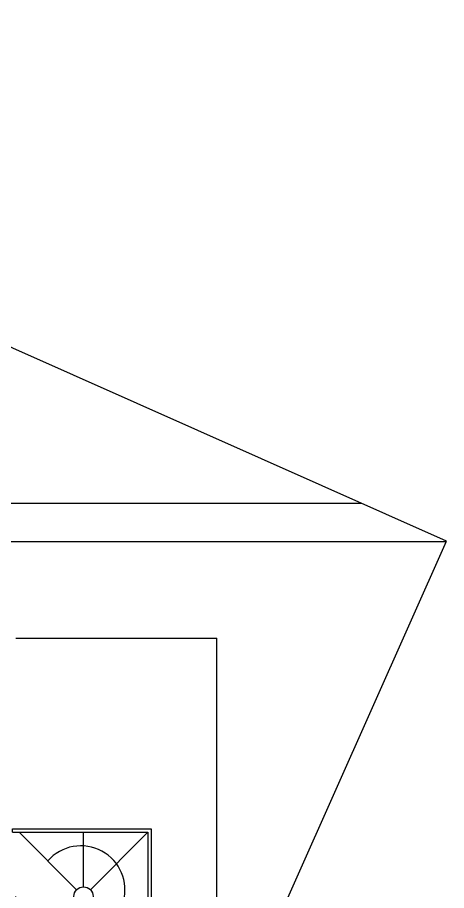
# Model space of a CAD drawing. Header units: inches. Extents: x 15 to 22798, y 21 to 21519.
# Drawn here: x 16368 to 17034, y 12771 to 14127 of the extents above; entities that cross this region are included whole.
import ezdxf

# ---------------------------------------------------------------- set-up
doc = ezdxf.new("R2010")
doc.units = ezdxf.units.IN
doc.header["$MEASUREMENT"] = 0

msp = doc.modelspace()

# ---------------------------------------------------------------- linework, layer by layer
for p, q in [((14871.4, 13372.7), (16901.7, 13372.7)), ((15005.7, 13372.7), (16436.7, 13372.7)), ((15715.7, 13312.7), (17033.9, 13312.7)), ((16365.7, 13162.7), (16677.7, 13162.7)), ((16677.7, 12656.6), (16677.7, 13162.7)), ((16360.7, 12861.6), (16570.8, 12861.6)), ((16370.8, 12861.6), (16460.1, 12772.1)), ((16470.8, 12776.6), (16470.8, 12861.6)), ((16481.4, 12772.2), (16570.8, 12861.6)), ((16570.8, 12861.6), (16570.8, 12661.6))]:
    msp.add_line(p, q)
msp.add_lwpolyline([(14393.9, 12299.6), (16221.1, 11486.4), (17034.3, 13313.7), (15207.1, 14126.8)], close=True)
msp.add_lwpolyline([(16360.7, 12861.6), (16360.7, 12866.6), (16575.8, 12866.6), (16575.8, 12656.6), (16365.8, 12656.6), (16365.8, 12761.6)])
msp.add_circle((16470.8, 12761.6), 15)
msp.add_arc((16466.9, 12772.1), 68.2, 266.7106, 138.9959)

doc.saveas('drawing.dxf')
